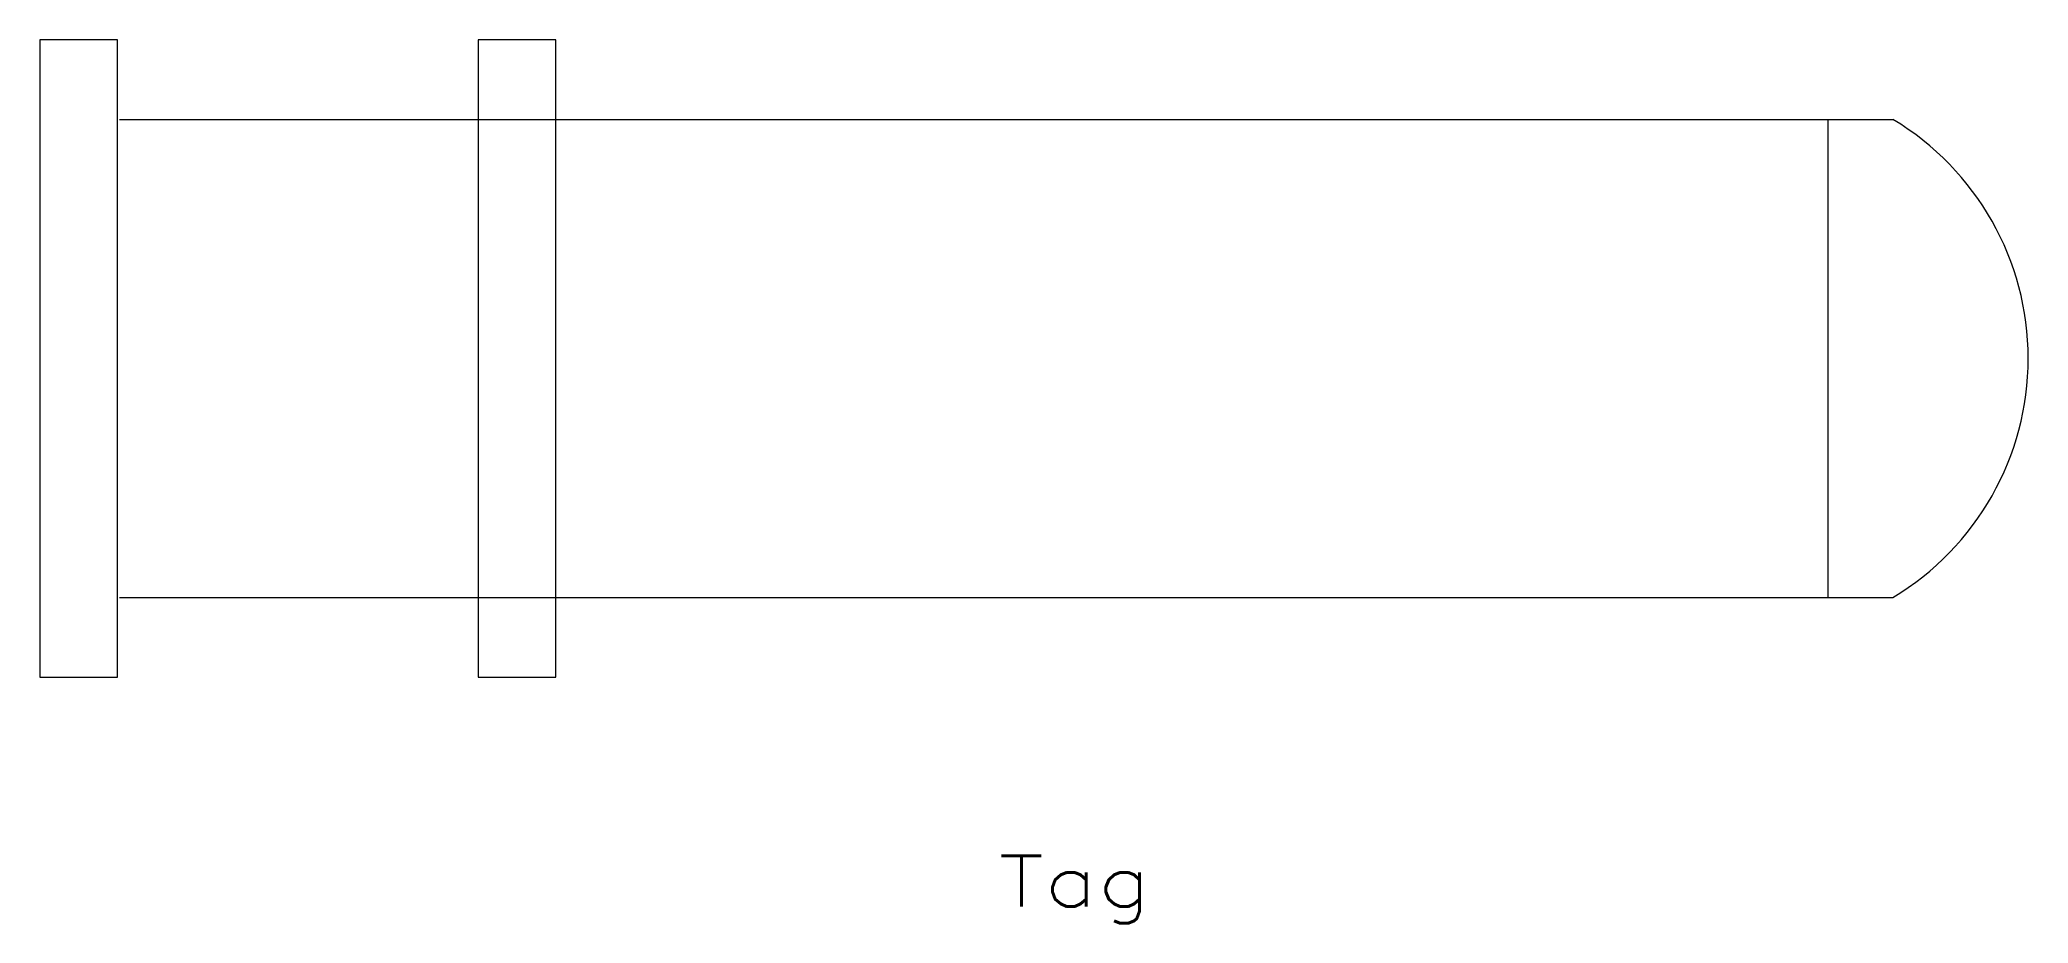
# Model space of a CAD drawing. Header units: inches. Extents: x -24 to 25.9, y -14.2 to 8.
import ezdxf
from ezdxf.enums import TextEntityAlignment as Align

# ---------------------------------------------------------------- set-up
doc = ezdxf.new("R2010")
doc.units = ezdxf.units.IN
doc.header["$LTSCALE"] = 10
doc.header["$MEASUREMENT"] = 0
doc.layers.get('0').update_dxf_attribs({"lineweight": 0})
doc.layers.add('ELEC', color=7, linetype='Continuous', lineweight=0)
doc.styles.add('STANDARD1', font='TXT.SHX')

msp = doc.modelspace()

# ---------------------------------------------------------------- linework, layer by layer
at = {"color": 0, "linetype": 'ByBlock'}
for p, q in [((-24, 8), (-24, -8)), ((-22.051, 8), (-24, 8)), ((-22.051, -8), (-22.051, 8)), ((-13, 8), (-13, -8)), ((-11.051, 8), (-13, 8)), ((-11.051, -8), (-11.051, 8)), ((-22, 6), (-11, 6)), ((-11, 6), (22.5, 6)), ((-22, -6), (-11, -6)), ((-11, -6), (22.5, -6)), ((-24, -8), (-22.051, -8)), ((-13, -8), (-11.051, -8))]:
    msp.add_line(p, q, dxfattribs=at)
msp.add_arc((18.894, 0), 7, -58.9929, 58.9929, dxfattribs=at)
at = {"layer": 'ELEC'}
msp.add_line((20.869, 6), (20.869, -6), dxfattribs=at)

# ---------------------------------------------------------------- texts
at = {"color": 7, "linetype": 'Continuous', "style": 'STANDARD1', "width": 1.166667}
msp.add_text('Tag', height=1.272, dxfattribs=at).set_placement((0.065, -13.753), (3.881, -13.753), align=Align.FIT)

doc.saveas('drawing.dxf')
